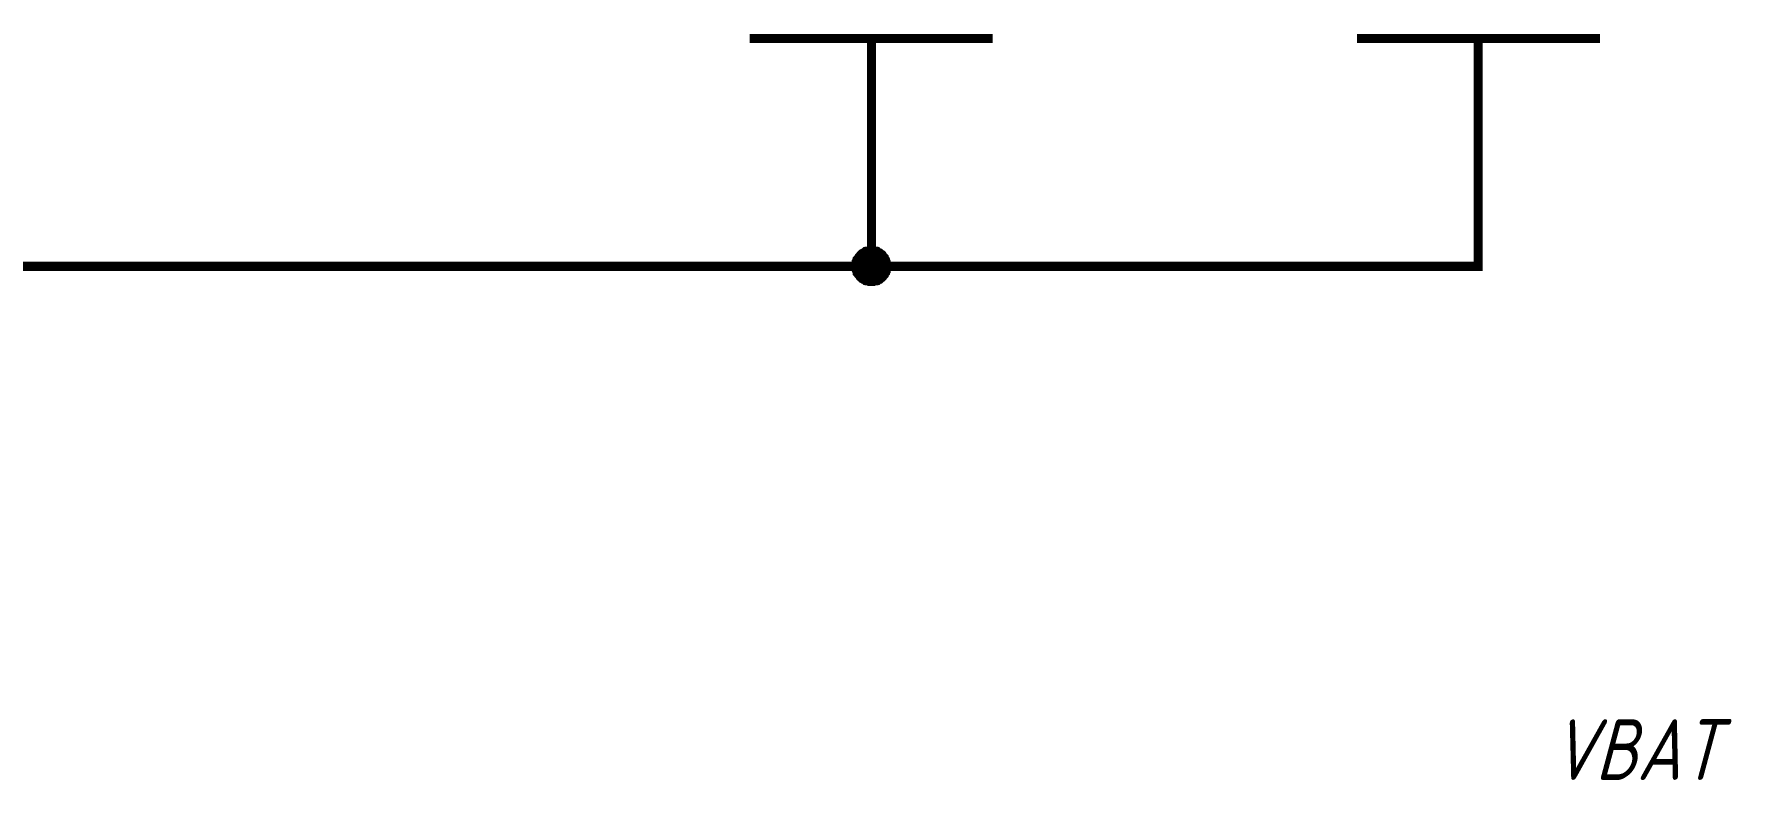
# Paper-space layout 'Layout1' of a CAD drawing. Extents: x -1 to 840, y -1 to 593.
# Drawn here: x 195.8 to 251.7, y 91.6 to 116.1 of the extents above; entities that cross this region are included whole.
import ezdxf

# ---------------------------------------------------------------- set-up
doc = ezdxf.new("R2010")
doc.units = 0
doc.header["$MEASUREMENT"] = 0
doc.layers.add('Sheet', color=255, linetype='CONTINUOUS')
doc.styles.add('GOST type A0', font='', dxfattribs={"oblique": 15, "height": 3.5})
doc.styles.get('GOST type A0').set_extended_font_data('GOST type A')

psp = doc.layouts.get("Layout1")

# ---------------------------------------------------------------- linework, layer by layer
at = {"layer": 'Sheet', "color": 7}
for points, const_width in [([(219.344, 115.992), (227.341, 115.992)], 0.3), ([(223.35, 115.992), (223.35, 113.491)], 0.3), ([(239.344, 115.992), (247.341, 115.992)], 0.3), ([(243.334, 115.992), (243.334, 113.491)], 0.3), ([(190.85, 108.489), (223.35, 108.489), (223.35, 113.491)], 0.3), ([(223.35, 108.489), (243.334, 108.489), (243.334, 113.491)], 0.3), ([(222.837, 108.489), (222.837, 108.52), (222.837, 108.551), (222.837, 108.567), (222.853, 108.598), (222.853, 108.629), (222.868, 108.644), (222.868, 108.675), (222.884, 108.691), (222.884, 108.722), (222.9, 108.737), (222.915, 108.753), (222.931, 108.784), (222.946, 108.8), (222.962, 108.815), (222.977, 108.831), (222.993, 108.862), (223.008, 108.877), (223.024, 108.893), (223.039, 108.908), (223.07, 108.924), (223.086, 108.924), (223.101, 108.939), (223.132, 108.955), (223.148, 108.97), (223.179, 108.97), (223.195, 108.986), (223.226, 108.986), (223.241, 108.986), (223.272, 109.001), (223.303, 109.001), (223.319, 109.001), (223.35, 109.001)], 0.3), ([(222.837, 108.489), (222.837, 108.52), (222.837, 108.551), (222.837, 108.567), (222.853, 108.598), (222.853, 108.629), (222.868, 108.644), (222.868, 108.675), (222.884, 108.691), (222.884, 108.722), (222.9, 108.737), (222.915, 108.753), (222.931, 108.784), (222.946, 108.8), (222.962, 108.815), (222.977, 108.831), (222.993, 108.862), (223.008, 108.877), (223.024, 108.893), (223.039, 108.908), (223.07, 108.924), (223.086, 108.924), (223.101, 108.939), (223.132, 108.955), (223.148, 108.97), (223.179, 108.97), (223.195, 108.986), (223.226, 108.986), (223.241, 108.986), (223.272, 109.001), (223.303, 109.001), (223.319, 109.001), (223.35, 109.001)], 0.3), ([(222.837, 108.489), (222.837, 108.52), (222.837, 108.551), (222.837, 108.567), (222.853, 108.598), (222.853, 108.629), (222.868, 108.644), (222.868, 108.675), (222.884, 108.691), (222.884, 108.722), (222.9, 108.737), (222.915, 108.753), (222.931, 108.784), (222.946, 108.8), (222.962, 108.815), (222.977, 108.831), (222.993, 108.862), (223.008, 108.877), (223.024, 108.893), (223.039, 108.908), (223.07, 108.924), (223.086, 108.924), (223.101, 108.939), (223.132, 108.955), (223.148, 108.97), (223.179, 108.97), (223.195, 108.986), (223.226, 108.986), (223.241, 108.986), (223.272, 109.001), (223.303, 109.001), (223.319, 109.001), (223.35, 109.001)], 0.3), ([(222.837, 108.489), (222.837, 108.52), (222.837, 108.551), (222.837, 108.567), (222.853, 108.598), (222.853, 108.629), (222.868, 108.644), (222.868, 108.675), (222.884, 108.691), (222.884, 108.722), (222.9, 108.737), (222.915, 108.753), (222.931, 108.784), (222.946, 108.8), (222.962, 108.815), (222.977, 108.831), (222.993, 108.862), (223.008, 108.877), (223.024, 108.893), (223.039, 108.908), (223.07, 108.924), (223.086, 108.924), (223.101, 108.939), (223.132, 108.955), (223.148, 108.97), (223.179, 108.97), (223.195, 108.986), (223.226, 108.986), (223.241, 108.986), (223.272, 109.001), (223.303, 109.001), (223.319, 109.001), (223.35, 109.001)], 0.3), ([(222.837, 108.489), (222.837, 108.52), (222.837, 108.551), (222.837, 108.567), (222.853, 108.598), (222.853, 108.629), (222.868, 108.644), (222.868, 108.675), (222.884, 108.691), (222.884, 108.722), (222.9, 108.737), (222.915, 108.753), (222.931, 108.784), (222.946, 108.8), (222.962, 108.815), (222.977, 108.831), (222.993, 108.862), (223.008, 108.877), (223.024, 108.893), (223.039, 108.908), (223.07, 108.924), (223.086, 108.924), (223.101, 108.939), (223.132, 108.955), (223.148, 108.97), (223.179, 108.97), (223.195, 108.986), (223.226, 108.986), (223.241, 108.986), (223.272, 109.001), (223.303, 109.001), (223.319, 109.001), (223.35, 109.001)], 0.0991), ([(222.837, 108.489), (222.837, 108.52), (222.837, 108.551), (222.837, 108.567), (222.853, 108.598), (222.853, 108.629), (222.868, 108.644), (222.868, 108.675), (222.884, 108.691), (222.884, 108.722), (222.9, 108.737), (222.915, 108.753), (222.931, 108.784), (222.946, 108.8), (222.962, 108.815), (222.977, 108.831), (222.993, 108.862), (223.008, 108.877), (223.024, 108.893), (223.039, 108.908), (223.07, 108.924), (223.086, 108.924), (223.101, 108.939), (223.132, 108.955), (223.148, 108.97), (223.179, 108.97), (223.195, 108.986), (223.226, 108.986), (223.241, 108.986), (223.272, 109.001), (223.303, 109.001), (223.319, 109.001), (223.35, 109.001)], 0.0991), ([(222.837, 108.489), (222.837, 108.52), (222.837, 108.551), (222.837, 108.567), (222.853, 108.598), (222.853, 108.629), (222.868, 108.644), (222.868, 108.675), (222.884, 108.691), (222.884, 108.722), (222.9, 108.737), (222.915, 108.753), (222.931, 108.784), (222.946, 108.8), (222.962, 108.815), (222.977, 108.831), (222.993, 108.862), (223.008, 108.877), (223.024, 108.893), (223.039, 108.908), (223.07, 108.924), (223.086, 108.924), (223.101, 108.939), (223.132, 108.955), (223.148, 108.97), (223.179, 108.97), (223.195, 108.986), (223.226, 108.986), (223.241, 108.986), (223.272, 109.001), (223.303, 109.001), (223.319, 109.001), (223.35, 109.001)], 0.0991), ([(222.837, 108.489), (222.837, 108.52), (222.837, 108.551), (222.837, 108.567), (222.853, 108.598), (222.853, 108.629), (222.868, 108.644), (222.868, 108.675), (222.884, 108.691), (222.884, 108.722), (222.9, 108.737), (222.915, 108.753), (222.931, 108.784), (222.946, 108.8), (222.962, 108.815), (222.977, 108.831), (222.993, 108.862), (223.008, 108.877), (223.024, 108.893), (223.039, 108.908), (223.07, 108.924), (223.086, 108.924), (223.101, 108.939), (223.132, 108.955), (223.148, 108.97), (223.179, 108.97), (223.195, 108.986), (223.226, 108.986), (223.241, 108.986), (223.272, 109.001), (223.303, 109.001), (223.319, 109.001), (223.35, 109.001)], 0.0991), ([(223.35, 109.001), (223.35, 109.001)], 0.3), ([(223.35, 109.001), (223.381, 109.001), (223.396, 109.001), (223.427, 109.001), (223.459, 108.986), (223.474, 108.986), (223.505, 108.986), (223.521, 108.97), (223.552, 108.97), (223.567, 108.955), (223.583, 108.939), (223.614, 108.924), (223.629, 108.924), (223.645, 108.908), (223.66, 108.893), (223.691, 108.877), (223.707, 108.862), (223.723, 108.831), (223.738, 108.815), (223.754, 108.8), (223.769, 108.784), (223.769, 108.753), (223.785, 108.737), (223.8, 108.722), (223.816, 108.691), (223.816, 108.675), (223.831, 108.644), (223.831, 108.629), (223.831, 108.598), (223.847, 108.567), (223.847, 108.551), (223.847, 108.52), (223.847, 108.489)], 0.3), ([(223.35, 109.001), (223.35, 109.001)], 0.3), ([(223.35, 109.001), (223.381, 109.001), (223.396, 109.001), (223.427, 109.001), (223.459, 108.986), (223.474, 108.986), (223.505, 108.986), (223.521, 108.97), (223.552, 108.97), (223.567, 108.955), (223.583, 108.939), (223.614, 108.924), (223.629, 108.924), (223.645, 108.908), (223.66, 108.893), (223.691, 108.877), (223.707, 108.862), (223.723, 108.831), (223.738, 108.815), (223.754, 108.8), (223.769, 108.784), (223.769, 108.753), (223.785, 108.737), (223.8, 108.722), (223.816, 108.691), (223.816, 108.675), (223.831, 108.644), (223.831, 108.629), (223.831, 108.598), (223.847, 108.567), (223.847, 108.551), (223.847, 108.52), (223.847, 108.489)], 0.3), ([(223.35, 109.001), (223.35, 109.001)], 0.3), ([(223.35, 109.001), (223.381, 109.001), (223.396, 109.001), (223.427, 109.001), (223.459, 108.986), (223.474, 108.986), (223.505, 108.986), (223.521, 108.97), (223.552, 108.97), (223.567, 108.955), (223.583, 108.939), (223.614, 108.924), (223.629, 108.924), (223.645, 108.908), (223.66, 108.893), (223.691, 108.877), (223.707, 108.862), (223.723, 108.831), (223.738, 108.815), (223.754, 108.8), (223.769, 108.784), (223.769, 108.753), (223.785, 108.737), (223.8, 108.722), (223.816, 108.691), (223.816, 108.675), (223.831, 108.644), (223.831, 108.629), (223.831, 108.598), (223.847, 108.567), (223.847, 108.551), (223.847, 108.52), (223.847, 108.489)], 0.3), ([(223.35, 109.001), (223.35, 109.001)], 0.3), ([(223.35, 109.001), (223.381, 109.001), (223.396, 109.001), (223.427, 109.001), (223.459, 108.986), (223.474, 108.986), (223.505, 108.986), (223.521, 108.97), (223.552, 108.97), (223.567, 108.955), (223.583, 108.939), (223.614, 108.924), (223.629, 108.924), (223.645, 108.908), (223.66, 108.893), (223.691, 108.877), (223.707, 108.862), (223.723, 108.831), (223.738, 108.815), (223.754, 108.8), (223.769, 108.784), (223.769, 108.753), (223.785, 108.737), (223.8, 108.722), (223.816, 108.691), (223.816, 108.675), (223.831, 108.644), (223.831, 108.629), (223.831, 108.598), (223.847, 108.567), (223.847, 108.551), (223.847, 108.52), (223.847, 108.489)], 0.3), ([(223.35, 109.001), (223.35, 109.001)], 0.0991), ([(223.35, 109.001), (223.381, 109.001), (223.396, 109.001), (223.427, 109.001), (223.459, 108.986), (223.474, 108.986), (223.505, 108.986), (223.521, 108.97), (223.552, 108.97), (223.567, 108.955), (223.583, 108.939), (223.614, 108.924), (223.629, 108.924), (223.645, 108.908), (223.66, 108.893), (223.691, 108.877), (223.707, 108.862), (223.723, 108.831), (223.738, 108.815), (223.754, 108.8), (223.769, 108.784), (223.769, 108.753), (223.785, 108.737), (223.8, 108.722), (223.816, 108.691), (223.816, 108.675), (223.831, 108.644), (223.831, 108.629), (223.831, 108.598), (223.847, 108.567), (223.847, 108.551), (223.847, 108.52), (223.847, 108.489)], 0.0991), ([(223.35, 109.001), (223.35, 109.001)], 0.0991), ([(223.35, 109.001), (223.381, 109.001), (223.396, 109.001), (223.427, 109.001), (223.459, 108.986), (223.474, 108.986), (223.505, 108.986), (223.521, 108.97), (223.552, 108.97), (223.567, 108.955), (223.583, 108.939), (223.614, 108.924), (223.629, 108.924), (223.645, 108.908), (223.66, 108.893), (223.691, 108.877), (223.707, 108.862), (223.723, 108.831), (223.738, 108.815), (223.754, 108.8), (223.769, 108.784), (223.769, 108.753), (223.785, 108.737), (223.8, 108.722), (223.816, 108.691), (223.816, 108.675), (223.831, 108.644), (223.831, 108.629), (223.831, 108.598), (223.847, 108.567), (223.847, 108.551), (223.847, 108.52), (223.847, 108.489)], 0.0991), ([(223.35, 109.001), (223.35, 109.001)], 0.0991), ([(223.35, 109.001), (223.381, 109.001), (223.396, 109.001), (223.427, 109.001), (223.459, 108.986), (223.474, 108.986), (223.505, 108.986), (223.521, 108.97), (223.552, 108.97), (223.567, 108.955), (223.583, 108.939), (223.614, 108.924), (223.629, 108.924), (223.645, 108.908), (223.66, 108.893), (223.691, 108.877), (223.707, 108.862), (223.723, 108.831), (223.738, 108.815), (223.754, 108.8), (223.769, 108.784), (223.769, 108.753), (223.785, 108.737), (223.8, 108.722), (223.816, 108.691), (223.816, 108.675), (223.831, 108.644), (223.831, 108.629), (223.831, 108.598), (223.847, 108.567), (223.847, 108.551), (223.847, 108.52), (223.847, 108.489)], 0.0991), ([(223.35, 109.001), (223.35, 109.001)], 0.0991), ([(223.35, 109.001), (223.381, 109.001), (223.396, 109.001), (223.427, 109.001), (223.459, 108.986), (223.474, 108.986), (223.505, 108.986), (223.521, 108.97), (223.552, 108.97), (223.567, 108.955), (223.583, 108.939), (223.614, 108.924), (223.629, 108.924), (223.645, 108.908), (223.66, 108.893), (223.691, 108.877), (223.707, 108.862), (223.723, 108.831), (223.738, 108.815), (223.754, 108.8), (223.769, 108.784), (223.769, 108.753), (223.785, 108.737), (223.8, 108.722), (223.816, 108.691), (223.816, 108.675), (223.831, 108.644), (223.831, 108.629), (223.831, 108.598), (223.847, 108.567), (223.847, 108.551), (223.847, 108.52), (223.847, 108.489)], 0.0991), ([(223.35, 107.992), (223.319, 107.992), (223.303, 107.992), (223.272, 107.992), (223.241, 108.007), (223.226, 108.007), (223.195, 108.007), (223.179, 108.023), (223.148, 108.023), (223.132, 108.038), (223.101, 108.054), (223.086, 108.069), (223.07, 108.069), (223.039, 108.085), (223.024, 108.101), (223.008, 108.116), (222.993, 108.132), (222.977, 108.147), (222.962, 108.178), (222.946, 108.194), (222.931, 108.209), (222.915, 108.225), (222.9, 108.256), (222.884, 108.271), (222.884, 108.287), (222.868, 108.318), (222.868, 108.334), (222.853, 108.365), (222.853, 108.38), (222.837, 108.411), (222.837, 108.442), (222.837, 108.458), (222.837, 108.489)], 0.3), ([(222.837, 108.489), (222.837, 108.489)], 0.3), ([(223.35, 107.992), (223.319, 107.992), (223.303, 107.992), (223.272, 107.992), (223.241, 108.007), (223.226, 108.007), (223.195, 108.007), (223.179, 108.023), (223.148, 108.023), (223.132, 108.038), (223.101, 108.054), (223.086, 108.069), (223.07, 108.069), (223.039, 108.085), (223.024, 108.101), (223.008, 108.116), (222.993, 108.132), (222.977, 108.147), (222.962, 108.178), (222.946, 108.194), (222.931, 108.209), (222.915, 108.225), (222.9, 108.256), (222.884, 108.271), (222.884, 108.287), (222.868, 108.318), (222.868, 108.334), (222.853, 108.365), (222.853, 108.38), (222.837, 108.411), (222.837, 108.442), (222.837, 108.458), (222.837, 108.489)], 0.3), ([(222.837, 108.489), (222.837, 108.489)], 0.3), ([(223.35, 107.992), (223.319, 107.992), (223.303, 107.992), (223.272, 107.992), (223.241, 108.007), (223.226, 108.007), (223.195, 108.007), (223.179, 108.023), (223.148, 108.023), (223.132, 108.038), (223.101, 108.054), (223.086, 108.069), (223.07, 108.069), (223.039, 108.085), (223.024, 108.101), (223.008, 108.116), (222.993, 108.132), (222.977, 108.147), (222.962, 108.178), (222.946, 108.194), (222.931, 108.209), (222.915, 108.225), (222.9, 108.256), (222.884, 108.271), (222.884, 108.287), (222.868, 108.318), (222.868, 108.334), (222.853, 108.365), (222.853, 108.38), (222.837, 108.411), (222.837, 108.442), (222.837, 108.458), (222.837, 108.489)], 0.3), ([(222.837, 108.489), (222.837, 108.489)], 0.3), ([(223.35, 107.992), (223.319, 107.992), (223.303, 107.992), (223.272, 107.992), (223.241, 108.007), (223.226, 108.007), (223.195, 108.007), (223.179, 108.023), (223.148, 108.023), (223.132, 108.038), (223.101, 108.054), (223.086, 108.069), (223.07, 108.069), (223.039, 108.085), (223.024, 108.101), (223.008, 108.116), (222.993, 108.132), (222.977, 108.147), (222.962, 108.178), (222.946, 108.194), (222.931, 108.209), (222.915, 108.225), (222.9, 108.256), (222.884, 108.271), (222.884, 108.287), (222.868, 108.318), (222.868, 108.334), (222.853, 108.365), (222.853, 108.38), (222.837, 108.411), (222.837, 108.442), (222.837, 108.458), (222.837, 108.489)], 0.3), ([(222.837, 108.489), (222.837, 108.489)], 0.3), ([(223.35, 107.992), (223.319, 107.992), (223.303, 107.992), (223.272, 107.992), (223.241, 108.007), (223.226, 108.007), (223.195, 108.007), (223.179, 108.023), (223.148, 108.023), (223.132, 108.038), (223.101, 108.054), (223.086, 108.069), (223.07, 108.069), (223.039, 108.085), (223.024, 108.101), (223.008, 108.116), (222.993, 108.132), (222.977, 108.147), (222.962, 108.178), (222.946, 108.194), (222.931, 108.209), (222.915, 108.225), (222.9, 108.256), (222.884, 108.271), (222.884, 108.287), (222.868, 108.318), (222.868, 108.334), (222.853, 108.365), (222.853, 108.38), (222.837, 108.411), (222.837, 108.442), (222.837, 108.458), (222.837, 108.489)], 0.0991), ([(222.837, 108.489), (222.837, 108.489)], 0.0991), ([(223.35, 107.992), (223.319, 107.992), (223.303, 107.992), (223.272, 107.992), (223.241, 108.007), (223.226, 108.007), (223.195, 108.007), (223.179, 108.023), (223.148, 108.023), (223.132, 108.038), (223.101, 108.054), (223.086, 108.069), (223.07, 108.069), (223.039, 108.085), (223.024, 108.101), (223.008, 108.116), (222.993, 108.132), (222.977, 108.147), (222.962, 108.178), (222.946, 108.194), (222.931, 108.209), (222.915, 108.225), (222.9, 108.256), (222.884, 108.271), (222.884, 108.287), (222.868, 108.318), (222.868, 108.334), (222.853, 108.365), (222.853, 108.38), (222.837, 108.411), (222.837, 108.442), (222.837, 108.458), (222.837, 108.489)], 0.0991), ([(222.837, 108.489), (222.837, 108.489)], 0.0991), ([(223.35, 107.992), (223.319, 107.992), (223.303, 107.992), (223.272, 107.992), (223.241, 108.007), (223.226, 108.007), (223.195, 108.007), (223.179, 108.023), (223.148, 108.023), (223.132, 108.038), (223.101, 108.054), (223.086, 108.069), (223.07, 108.069), (223.039, 108.085), (223.024, 108.101), (223.008, 108.116), (222.993, 108.132), (222.977, 108.147), (222.962, 108.178), (222.946, 108.194), (222.931, 108.209), (222.915, 108.225), (222.9, 108.256), (222.884, 108.271), (222.884, 108.287), (222.868, 108.318), (222.868, 108.334), (222.853, 108.365), (222.853, 108.38), (222.837, 108.411), (222.837, 108.442), (222.837, 108.458), (222.837, 108.489)], 0.0991), ([(222.837, 108.489), (222.837, 108.489)], 0.0991), ([(223.35, 107.992), (223.319, 107.992), (223.303, 107.992), (223.272, 107.992), (223.241, 108.007), (223.226, 108.007), (223.195, 108.007), (223.179, 108.023), (223.148, 108.023), (223.132, 108.038), (223.101, 108.054), (223.086, 108.069), (223.07, 108.069), (223.039, 108.085), (223.024, 108.101), (223.008, 108.116), (222.993, 108.132), (222.977, 108.147), (222.962, 108.178), (222.946, 108.194), (222.931, 108.209), (222.915, 108.225), (222.9, 108.256), (222.884, 108.271), (222.884, 108.287), (222.868, 108.318), (222.868, 108.334), (222.853, 108.365), (222.853, 108.38), (222.837, 108.411), (222.837, 108.442), (222.837, 108.458), (222.837, 108.489)], 0.0991), ([(222.837, 108.489), (222.837, 108.489)], 0.0991), ([(223.847, 108.489), (223.847, 108.458), (223.847, 108.442), (223.847, 108.411), (223.831, 108.38), (223.831, 108.365), (223.831, 108.334), (223.816, 108.318), (223.816, 108.287), (223.8, 108.271), (223.785, 108.256), (223.769, 108.225), (223.769, 108.209), (223.754, 108.194), (223.738, 108.178), (223.723, 108.147), (223.707, 108.132), (223.691, 108.116), (223.66, 108.101), (223.645, 108.085), (223.629, 108.069), (223.614, 108.069), (223.583, 108.054), (223.567, 108.038), (223.552, 108.023), (223.521, 108.023), (223.505, 108.007), (223.474, 108.007), (223.459, 108.007), (223.427, 107.992), (223.396, 107.992), (223.381, 107.992), (223.35, 107.992)], 0.3), ([(223.847, 108.489), (223.847, 108.458), (223.847, 108.442), (223.847, 108.411), (223.831, 108.38), (223.831, 108.365), (223.831, 108.334), (223.816, 108.318), (223.816, 108.287), (223.8, 108.271), (223.785, 108.256), (223.769, 108.225), (223.769, 108.209), (223.754, 108.194), (223.738, 108.178), (223.723, 108.147), (223.707, 108.132), (223.691, 108.116), (223.66, 108.101), (223.645, 108.085), (223.629, 108.069), (223.614, 108.069), (223.583, 108.054), (223.567, 108.038), (223.552, 108.023), (223.521, 108.023), (223.505, 108.007), (223.474, 108.007), (223.459, 108.007), (223.427, 107.992), (223.396, 107.992), (223.381, 107.992), (223.35, 107.992)], 0.3), ([(223.847, 108.489), (223.847, 108.458), (223.847, 108.442), (223.847, 108.411), (223.831, 108.38), (223.831, 108.365), (223.831, 108.334), (223.816, 108.318), (223.816, 108.287), (223.8, 108.271), (223.785, 108.256), (223.769, 108.225), (223.769, 108.209), (223.754, 108.194), (223.738, 108.178), (223.723, 108.147), (223.707, 108.132), (223.691, 108.116), (223.66, 108.101), (223.645, 108.085), (223.629, 108.069), (223.614, 108.069), (223.583, 108.054), (223.567, 108.038), (223.552, 108.023), (223.521, 108.023), (223.505, 108.007), (223.474, 108.007), (223.459, 108.007), (223.427, 107.992), (223.396, 107.992), (223.381, 107.992), (223.35, 107.992)], 0.3), ([(223.847, 108.489), (223.847, 108.458), (223.847, 108.442), (223.847, 108.411), (223.831, 108.38), (223.831, 108.365), (223.831, 108.334), (223.816, 108.318), (223.816, 108.287), (223.8, 108.271), (223.785, 108.256), (223.769, 108.225), (223.769, 108.209), (223.754, 108.194), (223.738, 108.178), (223.723, 108.147), (223.707, 108.132), (223.691, 108.116), (223.66, 108.101), (223.645, 108.085), (223.629, 108.069), (223.614, 108.069), (223.583, 108.054), (223.567, 108.038), (223.552, 108.023), (223.521, 108.023), (223.505, 108.007), (223.474, 108.007), (223.459, 108.007), (223.427, 107.992), (223.396, 107.992), (223.381, 107.992), (223.35, 107.992)], 0.3), ([(223.847, 108.489), (223.847, 108.458), (223.847, 108.442), (223.847, 108.411), (223.831, 108.38), (223.831, 108.365), (223.831, 108.334), (223.816, 108.318), (223.816, 108.287), (223.8, 108.271), (223.785, 108.256), (223.769, 108.225), (223.769, 108.209), (223.754, 108.194), (223.738, 108.178), (223.723, 108.147), (223.707, 108.132), (223.691, 108.116), (223.66, 108.101), (223.645, 108.085), (223.629, 108.069), (223.614, 108.069), (223.583, 108.054), (223.567, 108.038), (223.552, 108.023), (223.521, 108.023), (223.505, 108.007), (223.474, 108.007), (223.459, 108.007), (223.427, 107.992), (223.396, 107.992), (223.381, 107.992), (223.35, 107.992)], 0.0991), ([(223.847, 108.489), (223.847, 108.458), (223.847, 108.442), (223.847, 108.411), (223.831, 108.38), (223.831, 108.365), (223.831, 108.334), (223.816, 108.318), (223.816, 108.287), (223.8, 108.271), (223.785, 108.256), (223.769, 108.225), (223.769, 108.209), (223.754, 108.194), (223.738, 108.178), (223.723, 108.147), (223.707, 108.132), (223.691, 108.116), (223.66, 108.101), (223.645, 108.085), (223.629, 108.069), (223.614, 108.069), (223.583, 108.054), (223.567, 108.038), (223.552, 108.023), (223.521, 108.023), (223.505, 108.007), (223.474, 108.007), (223.459, 108.007), (223.427, 107.992), (223.396, 107.992), (223.381, 107.992), (223.35, 107.992)], 0.0991), ([(223.847, 108.489), (223.847, 108.458), (223.847, 108.442), (223.847, 108.411), (223.831, 108.38), (223.831, 108.365), (223.831, 108.334), (223.816, 108.318), (223.816, 108.287), (223.8, 108.271), (223.785, 108.256), (223.769, 108.225), (223.769, 108.209), (223.754, 108.194), (223.738, 108.178), (223.723, 108.147), (223.707, 108.132), (223.691, 108.116), (223.66, 108.101), (223.645, 108.085), (223.629, 108.069), (223.614, 108.069), (223.583, 108.054), (223.567, 108.038), (223.552, 108.023), (223.521, 108.023), (223.505, 108.007), (223.474, 108.007), (223.459, 108.007), (223.427, 107.992), (223.396, 107.992), (223.381, 107.992), (223.35, 107.992)], 0.0991), ([(223.847, 108.489), (223.847, 108.458), (223.847, 108.442), (223.847, 108.411), (223.831, 108.38), (223.831, 108.365), (223.831, 108.334), (223.816, 108.318), (223.816, 108.287), (223.8, 108.271), (223.785, 108.256), (223.769, 108.225), (223.769, 108.209), (223.754, 108.194), (223.738, 108.178), (223.723, 108.147), (223.707, 108.132), (223.691, 108.116), (223.66, 108.101), (223.645, 108.085), (223.629, 108.069), (223.614, 108.069), (223.583, 108.054), (223.567, 108.038), (223.552, 108.023), (223.521, 108.023), (223.505, 108.007), (223.474, 108.007), (223.459, 108.007), (223.427, 107.992), (223.396, 107.992), (223.381, 107.992), (223.35, 107.992)], 0.0991), ([(223.847, 108.489), (223.847, 108.489), (223.847, 108.489), (223.847, 108.489), (223.847, 108.489), (223.847, 108.489), (223.847, 108.489), (223.847, 108.489), (223.847, 108.489), (223.847, 108.489), (223.847, 108.489), (223.847, 108.489), (223.847, 108.489), (223.847, 108.489), (223.847, 108.489), (223.847, 108.489), (223.847, 108.489), (223.847, 108.489), (223.847, 108.489), (223.847, 108.489), (223.847, 108.489), (223.847, 108.489), (223.847, 108.489), (223.847, 108.489), (223.847, 108.489), (223.847, 108.489), (223.847, 108.489), (223.847, 108.489), (223.847, 108.489), (223.847, 108.489), (223.847, 108.489), (223.847, 108.489), (223.847, 108.489)], 0.3), ([(223.847, 108.489), (223.847, 108.489)], 0.3), ([(223.847, 108.489), (223.847, 108.489), (223.847, 108.489), (223.847, 108.489), (223.847, 108.489), (223.847, 108.489), (223.847, 108.489), (223.847, 108.489), (223.847, 108.489), (223.847, 108.489), (223.847, 108.489), (223.847, 108.489), (223.847, 108.489), (223.847, 108.489), (223.847, 108.489), (223.847, 108.489), (223.847, 108.489), (223.847, 108.489), (223.847, 108.489), (223.847, 108.489), (223.847, 108.489), (223.847, 108.489), (223.847, 108.489), (223.847, 108.489), (223.847, 108.489), (223.847, 108.489), (223.847, 108.489), (223.847, 108.489), (223.847, 108.489), (223.847, 108.489), (223.847, 108.489), (223.847, 108.489), (223.847, 108.489)], 0.3), ([(223.847, 108.489), (223.847, 108.489)], 0.3), ([(223.847, 108.489), (223.847, 108.489), (223.847, 108.489), (223.847, 108.489), (223.847, 108.489), (223.847, 108.489), (223.847, 108.489), (223.847, 108.489), (223.847, 108.489), (223.847, 108.489), (223.847, 108.489), (223.847, 108.489), (223.847, 108.489), (223.847, 108.489), (223.847, 108.489), (223.847, 108.489), (223.847, 108.489), (223.847, 108.489), (223.847, 108.489), (223.847, 108.489), (223.847, 108.489), (223.847, 108.489), (223.847, 108.489), (223.847, 108.489), (223.847, 108.489), (223.847, 108.489), (223.847, 108.489), (223.847, 108.489), (223.847, 108.489), (223.847, 108.489), (223.847, 108.489), (223.847, 108.489), (223.847, 108.489)], 0.3), ([(223.847, 108.489), (223.847, 108.489)], 0.3), ([(223.847, 108.489), (223.847, 108.489), (223.847, 108.489), (223.847, 108.489), (223.847, 108.489), (223.847, 108.489), (223.847, 108.489), (223.847, 108.489), (223.847, 108.489), (223.847, 108.489), (223.847, 108.489), (223.847, 108.489), (223.847, 108.489), (223.847, 108.489), (223.847, 108.489), (223.847, 108.489), (223.847, 108.489), (223.847, 108.489), (223.847, 108.489), (223.847, 108.489), (223.847, 108.489), (223.847, 108.489), (223.847, 108.489), (223.847, 108.489), (223.847, 108.489), (223.847, 108.489), (223.847, 108.489), (223.847, 108.489), (223.847, 108.489), (223.847, 108.489), (223.847, 108.489), (223.847, 108.489), (223.847, 108.489)], 0.3), ([(223.847, 108.489), (223.847, 108.489)], 0.3), ([(223.847, 108.489), (223.847, 108.489), (223.847, 108.489), (223.847, 108.489), (223.847, 108.489), (223.847, 108.489), (223.847, 108.489), (223.847, 108.489), (223.847, 108.489), (223.847, 108.489), (223.847, 108.489), (223.847, 108.489), (223.847, 108.489), (223.847, 108.489), (223.847, 108.489), (223.847, 108.489), (223.847, 108.489), (223.847, 108.489), (223.847, 108.489), (223.847, 108.489), (223.847, 108.489), (223.847, 108.489), (223.847, 108.489), (223.847, 108.489), (223.847, 108.489), (223.847, 108.489), (223.847, 108.489), (223.847, 108.489), (223.847, 108.489), (223.847, 108.489), (223.847, 108.489), (223.847, 108.489), (223.847, 108.489)], 0.0991), ([(223.847, 108.489), (223.847, 108.489)], 0.0991), ([(223.847, 108.489), (223.847, 108.489), (223.847, 108.489), (223.847, 108.489), (223.847, 108.489), (223.847, 108.489), (223.847, 108.489), (223.847, 108.489), (223.847, 108.489), (223.847, 108.489), (223.847, 108.489), (223.847, 108.489), (223.847, 108.489), (223.847, 108.489), (223.847, 108.489), (223.847, 108.489), (223.847, 108.489), (223.847, 108.489), (223.847, 108.489), (223.847, 108.489), (223.847, 108.489), (223.847, 108.489), (223.847, 108.489), (223.847, 108.489), (223.847, 108.489), (223.847, 108.489), (223.847, 108.489), (223.847, 108.489), (223.847, 108.489), (223.847, 108.489), (223.847, 108.489), (223.847, 108.489), (223.847, 108.489)], 0.0991), ([(223.847, 108.489), (223.847, 108.489)], 0.0991), ([(223.847, 108.489), (223.847, 108.489), (223.847, 108.489), (223.847, 108.489), (223.847, 108.489), (223.847, 108.489), (223.847, 108.489), (223.847, 108.489), (223.847, 108.489), (223.847, 108.489), (223.847, 108.489), (223.847, 108.489), (223.847, 108.489), (223.847, 108.489), (223.847, 108.489), (223.847, 108.489), (223.847, 108.489), (223.847, 108.489), (223.847, 108.489), (223.847, 108.489), (223.847, 108.489), (223.847, 108.489), (223.847, 108.489), (223.847, 108.489), (223.847, 108.489), (223.847, 108.489), (223.847, 108.489), (223.847, 108.489), (223.847, 108.489), (223.847, 108.489), (223.847, 108.489), (223.847, 108.489), (223.847, 108.489)], 0.0991), ([(223.847, 108.489), (223.847, 108.489)], 0.0991), ([(223.847, 108.489), (223.847, 108.489), (223.847, 108.489), (223.847, 108.489), (223.847, 108.489), (223.847, 108.489), (223.847, 108.489), (223.847, 108.489), (223.847, 108.489), (223.847, 108.489), (223.847, 108.489), (223.847, 108.489), (223.847, 108.489), (223.847, 108.489), (223.847, 108.489), (223.847, 108.489), (223.847, 108.489), (223.847, 108.489), (223.847, 108.489), (223.847, 108.489), (223.847, 108.489), (223.847, 108.489), (223.847, 108.489), (223.847, 108.489), (223.847, 108.489), (223.847, 108.489), (223.847, 108.489), (223.847, 108.489), (223.847, 108.489), (223.847, 108.489), (223.847, 108.489), (223.847, 108.489), (223.847, 108.489)], 0.0991), ([(223.847, 108.489), (223.847, 108.489)], 0.0991)]:
    psp.add_lwpolyline(points, dxfattribs=dict(at, const_width=const_width))
at = {"layer": 'Sheet', "color": 7, "const_width": 0.508}
psp.add_lwpolyline([(223.017, 108.503, 1), (223.525, 108.503, 1)], format="xyb", close=True, dxfattribs=at)

# ---------------------------------------------------------------- texts
at = {"layer": 'Sheet', "color": 7, "style": 'GOST type A0', "oblique": 15}
psp.add_text('VBAT', height=2, dxfattribs=at).set_placement((245.726, 91.573))

doc.saveas('drawing.dxf')
